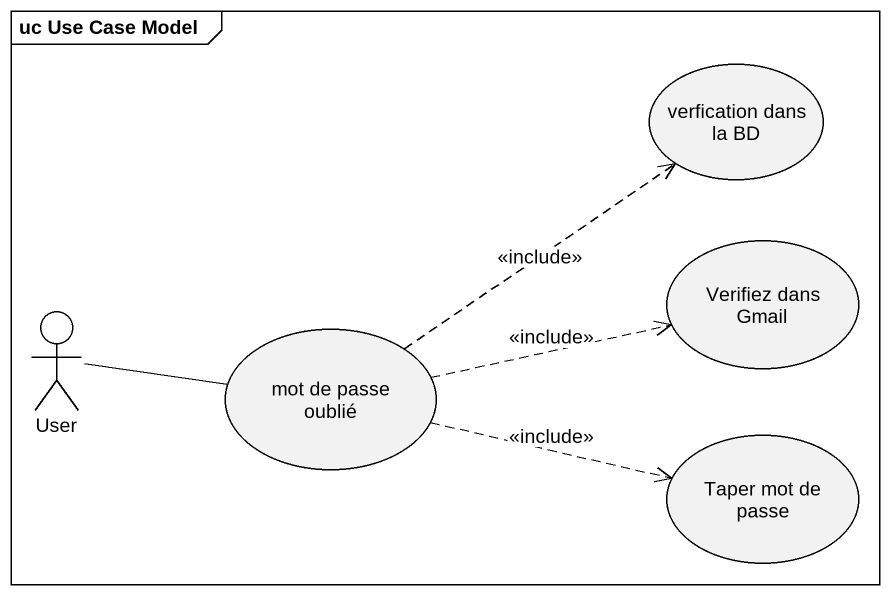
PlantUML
@startuml
mainframe uc Use Case Model
usecase "verfication dans la BD" as verfication_dans_la_BD
usecase "Verifiez dans Gmail" as Verifiez_dans_Gmail
actor User
usecase "mot de passe oublié" as mot_de_passe_oublié
usecase "Taper mot de passe" as Taper_mot_de_passe
User -right- mot_de_passe_oublié
mot_de_passe_oublié .up.> verfication_dans_la_BD : <<include>>
mot_de_passe_oublié .right.> Verifiez_dans_Gmail : <<include>>
mot_de_passe_oublié .right.> Taper_mot_de_passe : <<include>>
@enduml
